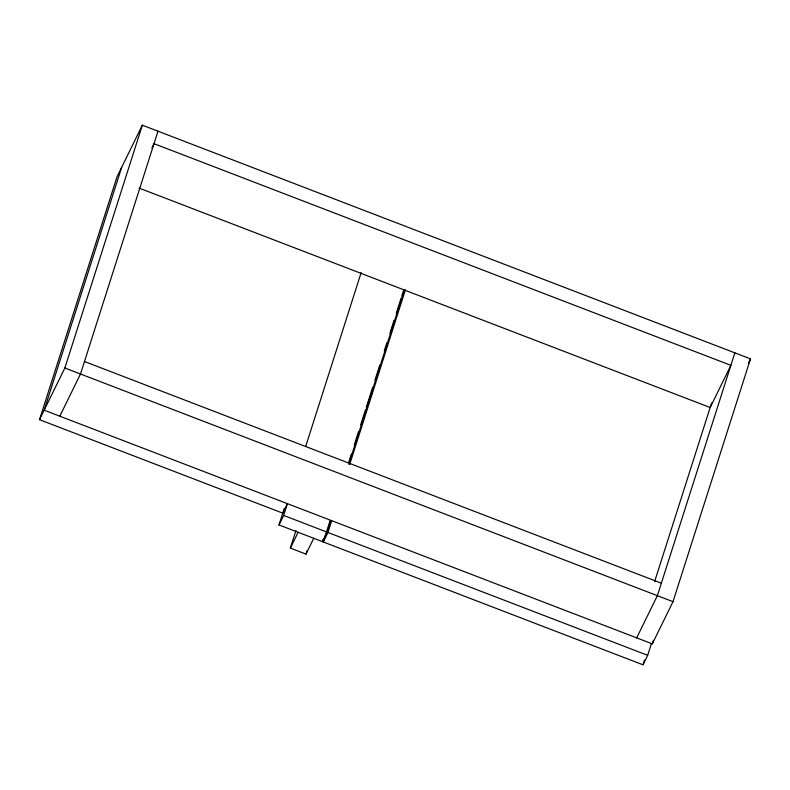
<?xml version="1.0" encoding="UTF-8"?>
<svg xmlns="http://www.w3.org/2000/svg" width="790" height="790" viewBox="0 0 790 790"><rect width="100%" height="100%" fill="white"/><g stroke="black" fill="none" stroke-linecap="round" stroke-linejoin="round"><path stroke-width="1.19" d="M287.422 503.655L282.761 513.144L39.5 419.678L116.999 176.851L142.348 125.185L750.5 358.867L673.001 601.684L652.303 643.87L44.161 410.188L121.65 167.362M39.5 419.678L64.859 368.002L142.348 125.185M157.99 131.189L80.491 374.016L59.793 416.192M330.832 520.422L327.09 532.144L322.438 541.634L278.998 524.945L284.262 508.454M278.998 524.945L283.65 515.455L287.392 503.724M305.73 446.281L361.168 272.57M313.749 538.296L305.987 554.116L290.345 548.102L295.954 530.515M305.987 554.116L307.103 550.591M322.438 541.634L323.179 539.293M651.414 643.603L647.672 655.325L643.02 664.815L323.308 541.97L330.042 520.867M348.746 462.249L351.362 454.043M354.354 444.661L358.472 431.765M360.714 424.734L365.582 409.487M366.333 407.146L372.692 387.219M374.934 380.178L379.802 364.941M384.286 350.869L386.912 342.663M389.904 333.291L394.013 320.394M396.264 313.353L401.123 298.116M401.873 295.776L403.749 289.91M348.795 464.145L404.539 289.466M323.308 541.97L327.959 532.48L331.701 520.758M349.664 464.481L405.408 289.802M654.634 581.549L711.622 402.979M734.858 352.853L657.369 595.68L636.671 637.856M643.02 664.815L644.512 660.134M652.303 643.87L653.429 640.344M151.878 148.006L154.001 143.681L730.878 365.345L710.18 407.522L139.06 188.069M290.345 548.102L298.106 532.282M748.377 363.193L750.5 358.867M84.481 361.524L661.349 583.188M64.859 368.002L673.001 601.684M283.65 515.455L327.09 532.144M327.959 532.48L647.672 655.325"/></g></svg>
